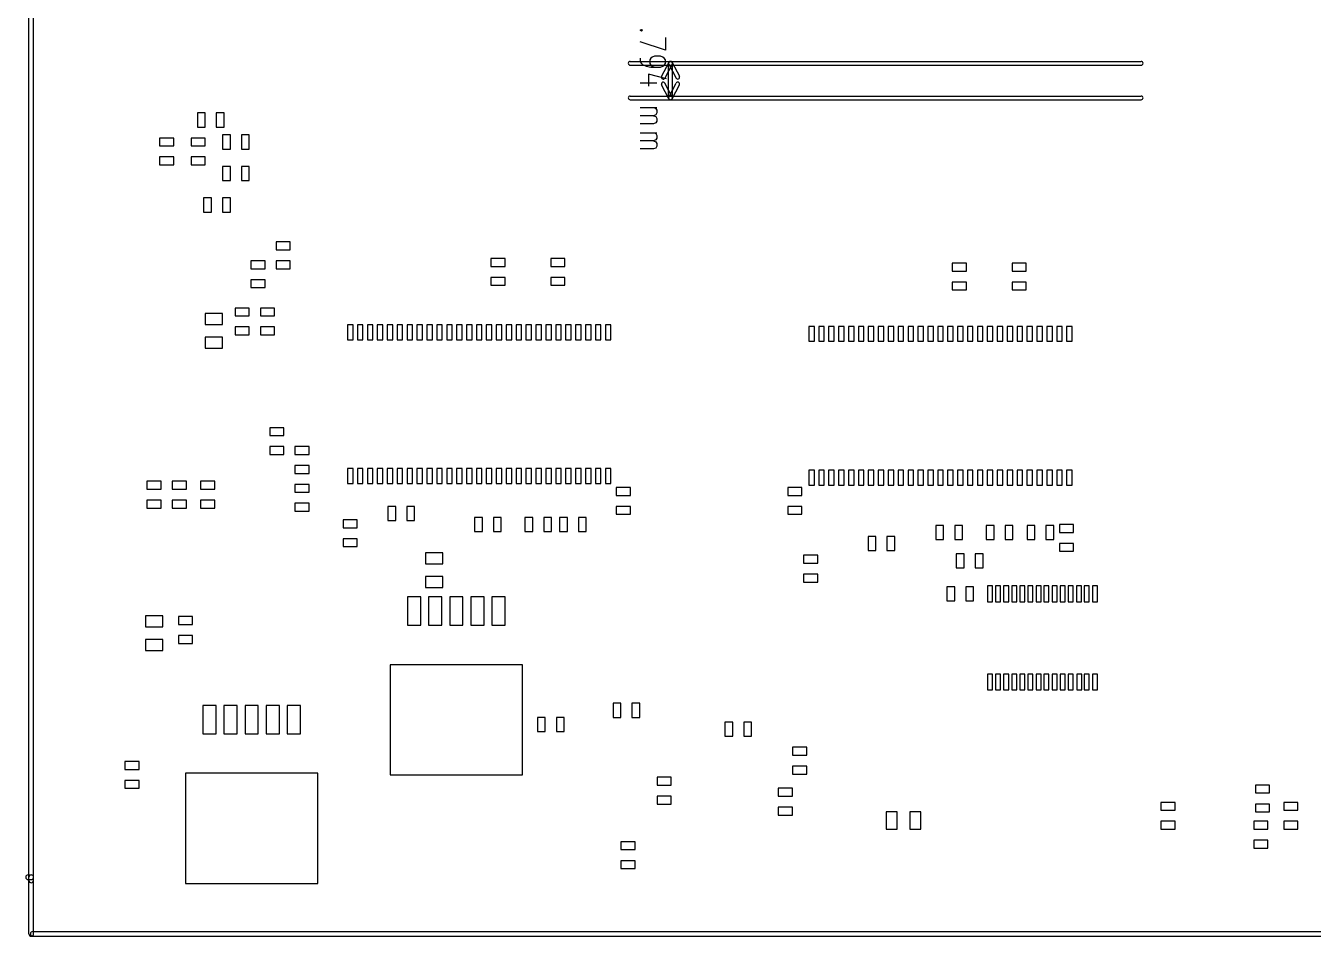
# Model space of a CAD drawing. Extents: x -29274 to 69862, y 24345 to 162744.
# Drawn here: x -8675 to 32212, y 24345 to 53262 of the extents above; entities that cross this region are included whole.
import ezdxf

# ---------------------------------------------------------------- set-up
doc = ezdxf.new("R2010")
doc.units = 0
doc.layers.add('BLACK', color=1, linetype='CONTINUOUS')

msp = doc.modelspace()

# ---------------------------------------------------------------- linework, layer by layer
at = {"layer": 'BLACK'}
for p, q in [((-8575, 26120), (-8575, 77770)), ((-8425, 26120), (-8425, 77770)), ((10837, 53119), (10875, 53148)), ((10875, 53091), (10837, 53119)), ((10913, 53119), (10837, 53119)), ((11637, 52490), (10837, 52747)), ((10875, 53148), (10913, 53119)), ((10913, 53119), (10875, 53091)), ((11637, 52890), (11637, 52490)), ((10521, 52130), (26749, 52130)), ((10521, 52010), (26749, 52010)), ((10837, 52234), (10837, 52119)), ((10837, 52119), (10875, 52062)), ((10875, 52062), (10913, 52034)), ((10913, 52034), (11028, 51976)), ((11028, 51976), (11180, 51948)), ((11180, 52234), (11142, 52176)), ((11142, 52176), (11142, 52062)), ((11142, 52062), (11180, 52005)), ((11218, 52262), (11180, 52234)), ((11180, 52005), (11218, 51976)), ((11180, 51948), (11485, 51948)), ((11294, 52291), (11218, 52262)), ((11218, 51976), (11294, 51948)), ((11485, 52291), (11294, 52291)), ((11561, 52262), (11485, 52291)), ((11485, 51948), (11561, 51976)), ((11747, 52098), (11518, 51656)), ((11599, 52234), (11561, 52262)), ((11561, 51976), (11599, 52005)), ((11637, 52176), (11599, 52234)), ((11599, 52005), (11637, 52062)), ((11854, 52042), (11625, 51600)), ((11637, 52062), (11637, 52176)), ((11741, 50970), (11741, 52070)), ((11748, 52042), (11978, 51600)), ((11854, 52098), (12084, 51656)), ((11861, 50970), (11861, 52070)), ((11675, 51577), (11104, 51720)), ((11104, 51720), (11104, 51348)), ((11371, 51434), (10837, 51434)), ((11747, 50943), (11518, 51385)), ((11854, 50999), (11625, 51441)), ((11748, 50999), (11978, 51441)), ((11854, 50943), (12084, 51385)), ((10521, 51030), (26749, 51030)), ((10521, 50910), (26749, 50910)), ((-3225, 50495), (-3225, 50045)), ((-2975, 50495), (-3225, 50495)), ((-2975, 50045), (-2975, 50495)), ((-2625, 50495), (-2625, 50045)), ((-2375, 50495), (-2625, 50495)), ((-2375, 50045), (-2375, 50495)), ((10837, 50663), (11371, 50663)), ((11256, 50406), (10837, 50406)), ((11332, 50435), (11256, 50406)), ((11256, 50406), (11332, 50377)), ((11294, 50663), (11332, 50635)), ((11332, 50635), (11371, 50577)), ((11371, 50492), (11332, 50435)), ((11332, 50377), (11371, 50320)), ((11371, 50577), (11371, 50492)), ((11371, 50320), (11371, 50235)), ((-3225, 50045), (-2975, 50045)), ((-2625, 50045), (-2375, 50045)), ((11256, 50149), (10837, 50149)), ((11332, 50177), (11256, 50149)), ((11371, 50235), (11332, 50177)), ((-3975, 49695), (-4425, 49695)), ((-4425, 49695), (-4425, 49445)), ((-3975, 49445), (-3975, 49695)), ((-2975, 49695), (-3425, 49695)), ((-3425, 49695), (-3425, 49445)), ((-2975, 49445), (-2975, 49695)), ((-2175, 49795), (-2425, 49795)), ((-2425, 49795), (-2425, 49345)), ((-2175, 49345), (-2175, 49795)), ((-1575, 49795), (-1825, 49795)), ((-1825, 49795), (-1825, 49345)), ((-1575, 49345), (-1575, 49795)), ((10837, 49863), (11371, 49863)), ((11256, 49606), (10837, 49606)), ((11332, 49635), (11256, 49606)), ((11256, 49606), (11332, 49577)), ((11294, 49863), (11332, 49835)), ((11332, 49835), (11371, 49777)), ((11371, 49692), (11332, 49635)), ((11332, 49577), (11371, 49520)), ((11371, 49777), (11371, 49692)), ((11371, 49520), (11371, 49435)), ((-4425, 49445), (-3975, 49445)), ((-3975, 49095), (-4425, 49095)), ((-4425, 49095), (-4425, 48845)), ((-3975, 48845), (-3975, 49095)), ((-3425, 49445), (-2975, 49445)), ((-2975, 49095), (-3425, 49095)), ((-3425, 49095), (-3425, 48845)), ((-2975, 48845), (-2975, 49095)), ((-2425, 49345), (-2175, 49345)), ((-1825, 49345), (-1575, 49345)), ((11256, 49349), (10837, 49349)), ((11332, 49377), (11256, 49349)), ((11371, 49435), (11332, 49377)), ((-4425, 48845), (-3975, 48845)), ((-3425, 48845), (-2975, 48845)), ((-2175, 48795), (-2425, 48795)), ((-2425, 48795), (-2425, 48345)), ((-2175, 48345), (-2175, 48795)), ((-1575, 48795), (-1825, 48795)), ((-1825, 48795), (-1825, 48345)), ((-1575, 48345), (-1575, 48795)), ((-2425, 48345), (-2175, 48345)), ((-1825, 48345), (-1575, 48345)), ((-2775, 47795), (-3025, 47795)), ((-3025, 47795), (-3025, 47345)), ((-2775, 47345), (-2775, 47795)), ((-2175, 47795), (-2425, 47795)), ((-2425, 47795), (-2425, 47345)), ((-2175, 47345), (-2175, 47795)), ((-3025, 47345), (-2775, 47345)), ((-2425, 47345), (-2175, 47345)), ((-275, 46395), (-725, 46395)), ((-725, 46395), (-725, 46145)), ((-275, 46145), (-275, 46395)), ((-1075, 45795), (-1525, 45795)), ((-1525, 45795), (-1525, 45545)), ((-1075, 45545), (-1075, 45795)), ((-725, 46145), (-275, 46145)), ((-275, 45795), (-725, 45795)), ((-725, 45795), (-725, 45545)), ((-275, 45545), (-275, 45795)), ((6550, 45870), (6100, 45870)), ((6100, 45870), (6100, 45620)), ((6550, 45620), (6550, 45870)), ((8450, 45870), (8000, 45870)), ((8000, 45870), (8000, 45620)), ((8450, 45620), (8450, 45870)), ((-1525, 45545), (-1075, 45545)), ((-725, 45545), (-275, 45545)), ((6100, 45620), (6550, 45620)), ((8000, 45620), (8450, 45620)), ((21200, 45720), (20750, 45720)), ((20750, 45720), (20750, 45470)), ((20750, 45470), (21200, 45470)), ((21200, 45470), (21200, 45720)), ((23100, 45720), (22650, 45720)), ((22650, 45720), (22650, 45470)), ((22650, 45470), (23100, 45470)), ((23100, 45470), (23100, 45720)), ((-1075, 45195), (-1525, 45195)), ((-1525, 45195), (-1525, 44945)), ((-1075, 44945), (-1075, 45195)), ((6550, 45270), (6100, 45270)), ((6100, 45270), (6100, 45020)), ((6100, 45020), (6550, 45020)), ((6550, 45020), (6550, 45270)), ((8450, 45270), (8000, 45270)), ((8000, 45270), (8000, 45020)), ((8000, 45020), (8450, 45020)), ((8450, 45020), (8450, 45270)), ((21200, 45120), (20750, 45120)), ((20750, 45120), (20750, 44870)), ((21200, 44870), (21200, 45120)), ((23100, 45120), (22650, 45120)), ((22650, 45120), (22650, 44870)), ((23100, 44870), (23100, 45120)), ((-1525, 44945), (-1075, 44945)), ((20750, 44870), (21200, 44870)), ((22650, 44870), (23100, 44870)), ((-1575, 44295), (-2025, 44295)), ((-2025, 44295), (-2025, 44045)), ((-1575, 44045), (-1575, 44295)), ((-775, 44295), (-1225, 44295)), ((-1225, 44295), (-1225, 44045)), ((-775, 44045), (-775, 44295)), ((-2425, 44120), (-2975, 44120)), ((-2975, 44120), (-2975, 43770)), ((-2975, 43770), (-2425, 43770)), ((-2425, 43770), (-2425, 44120)), ((-2025, 44045), (-1575, 44045)), ((-1225, 44045), (-775, 44045)), ((1719, 43764), (1543, 43764)), ((1543, 43764), (1543, 43292)), ((1719, 43292), (1719, 43764)), ((2034, 43764), (1858, 43764)), ((1858, 43764), (1858, 43292)), ((2034, 43292), (2034, 43764)), ((2349, 43764), (2173, 43764)), ((2173, 43764), (2173, 43292)), ((2349, 43292), (2349, 43764)), ((2664, 43764), (2488, 43764)), ((2488, 43764), (2488, 43292)), ((2664, 43292), (2664, 43764)), ((2979, 43764), (2803, 43764)), ((2803, 43764), (2803, 43292)), ((2979, 43292), (2979, 43764)), ((3294, 43764), (3118, 43764)), ((3118, 43764), (3118, 43292)), ((3294, 43292), (3294, 43764)), ((3609, 43764), (3433, 43764)), ((3433, 43764), (3433, 43292)), ((3609, 43292), (3609, 43764)), ((3924, 43764), (3748, 43764)), ((3748, 43764), (3748, 43292)), ((3924, 43292), (3924, 43764)), ((4239, 43764), (4063, 43764)), ((4063, 43764), (4063, 43292)), ((4239, 43292), (4239, 43764)), ((4554, 43764), (4378, 43764)), ((4378, 43764), (4378, 43292)), ((4554, 43292), (4554, 43764)), ((4869, 43764), (4693, 43764)), ((4693, 43764), (4693, 43292)), ((4869, 43292), (4869, 43764)), ((5184, 43764), (5008, 43764)), ((5008, 43764), (5008, 43292)), ((5184, 43292), (5184, 43764)), ((5498, 43764), (5322, 43764)), ((5322, 43764), (5322, 43292)), ((5498, 43292), (5498, 43764)), ((5813, 43764), (5637, 43764)), ((5637, 43764), (5637, 43292)), ((5813, 43292), (5813, 43764)), ((6127, 43764), (5951, 43764)), ((5951, 43764), (5951, 43292)), ((6127, 43292), (6127, 43764)), ((6442, 43764), (6266, 43764)), ((6266, 43764), (6266, 43292)), ((6442, 43292), (6442, 43764)), ((6757, 43764), (6581, 43764)), ((6581, 43764), (6581, 43292)), ((6757, 43292), (6757, 43764)), ((7072, 43764), (6896, 43764)), ((6896, 43764), (6896, 43292)), ((7072, 43292), (7072, 43764)), ((7387, 43764), (7211, 43764)), ((7211, 43764), (7211, 43292)), ((7387, 43292), (7387, 43764)), ((7702, 43764), (7526, 43764)), ((7526, 43764), (7526, 43292)), ((7702, 43292), (7702, 43764)), ((8017, 43764), (7841, 43764)), ((7841, 43764), (7841, 43292)), ((8017, 43292), (8017, 43764)), ((8332, 43764), (8156, 43764)), ((8156, 43764), (8156, 43292)), ((8332, 43292), (8332, 43764)), ((8647, 43764), (8471, 43764)), ((8471, 43764), (8471, 43292)), ((8647, 43292), (8647, 43764)), ((8962, 43764), (8786, 43764)), ((8786, 43764), (8786, 43292)), ((8962, 43292), (8962, 43764)), ((9277, 43764), (9101, 43764)), ((9101, 43764), (9101, 43292)), ((9277, 43292), (9277, 43764)), ((9592, 43764), (9416, 43764)), ((9416, 43764), (9416, 43292)), ((9592, 43292), (9592, 43764)), ((9907, 43764), (9731, 43764)), ((9731, 43764), (9731, 43292)), ((9907, 43292), (9907, 43764)), ((-2425, 43370), (-2975, 43370)), ((-2975, 43370), (-2975, 43020)), ((-2425, 43020), (-2425, 43370)), ((-1575, 43695), (-2025, 43695)), ((-2025, 43695), (-2025, 43445)), ((-2025, 43445), (-1575, 43445)), ((-1575, 43445), (-1575, 43695)), ((-775, 43695), (-1225, 43695)), ((-1225, 43695), (-1225, 43445)), ((-1225, 43445), (-775, 43445)), ((-775, 43445), (-775, 43695)), ((16369, 43714), (16193, 43714)), ((16193, 43714), (16193, 43242)), ((16369, 43242), (16369, 43714)), ((16684, 43714), (16508, 43714)), ((16508, 43714), (16508, 43242)), ((16684, 43242), (16684, 43714)), ((16999, 43714), (16823, 43714)), ((16823, 43714), (16823, 43242)), ((16999, 43242), (16999, 43714)), ((17314, 43714), (17138, 43714)), ((17138, 43714), (17138, 43242)), ((17314, 43242), (17314, 43714)), ((17629, 43714), (17453, 43714)), ((17453, 43714), (17453, 43242)), ((17629, 43242), (17629, 43714)), ((17944, 43714), (17768, 43714)), ((17768, 43714), (17768, 43242)), ((17944, 43242), (17944, 43714)), ((18259, 43714), (18083, 43714)), ((18083, 43714), (18083, 43242)), ((18259, 43242), (18259, 43714)), ((18574, 43714), (18398, 43714)), ((18398, 43714), (18398, 43242)), ((18574, 43242), (18574, 43714)), ((18889, 43714), (18713, 43714)), ((18713, 43714), (18713, 43242)), ((18889, 43242), (18889, 43714)), ((19204, 43714), (19028, 43714)), ((19028, 43714), (19028, 43242)), ((19204, 43242), (19204, 43714)), ((19519, 43714), (19343, 43714)), ((19343, 43714), (19343, 43242)), ((19519, 43242), (19519, 43714)), ((19834, 43714), (19658, 43714)), ((19658, 43714), (19658, 43242)), ((19834, 43242), (19834, 43714)), ((20148, 43714), (19972, 43714)), ((19972, 43714), (19972, 43242)), ((20148, 43242), (20148, 43714)), ((20463, 43714), (20287, 43714)), ((20287, 43714), (20287, 43242)), ((20463, 43242), (20463, 43714)), ((20777, 43714), (20601, 43714)), ((20601, 43714), (20601, 43242)), ((20777, 43242), (20777, 43714)), ((21092, 43714), (20916, 43714)), ((20916, 43714), (20916, 43242)), ((21092, 43242), (21092, 43714)), ((21407, 43714), (21231, 43714)), ((21231, 43714), (21231, 43242)), ((21407, 43242), (21407, 43714)), ((21722, 43714), (21546, 43714)), ((21546, 43714), (21546, 43242)), ((21722, 43242), (21722, 43714)), ((22037, 43714), (21861, 43714)), ((21861, 43714), (21861, 43242)), ((22037, 43242), (22037, 43714)), ((22352, 43714), (22176, 43714)), ((22176, 43714), (22176, 43242)), ((22352, 43242), (22352, 43714)), ((22667, 43714), (22491, 43714)), ((22491, 43714), (22491, 43242)), ((22667, 43242), (22667, 43714)), ((22982, 43714), (22806, 43714)), ((22806, 43714), (22806, 43242)), ((22982, 43242), (22982, 43714)), ((23297, 43714), (23121, 43714)), ((23121, 43714), (23121, 43242)), ((23297, 43242), (23297, 43714)), ((23612, 43714), (23436, 43714)), ((23436, 43714), (23436, 43242)), ((23612, 43242), (23612, 43714)), ((23927, 43714), (23751, 43714)), ((23751, 43714), (23751, 43242)), ((23927, 43242), (23927, 43714)), ((24242, 43714), (24066, 43714)), ((24066, 43714), (24066, 43242)), ((24242, 43242), (24242, 43714)), ((24557, 43714), (24381, 43714)), ((24381, 43714), (24381, 43242)), ((24557, 43242), (24557, 43714)), ((-2975, 43020), (-2425, 43020)), ((1543, 43292), (1719, 43292)), ((1858, 43292), (2034, 43292)), ((2173, 43292), (2349, 43292)), ((2488, 43292), (2664, 43292)), ((2803, 43292), (2979, 43292)), ((3118, 43292), (3294, 43292)), ((3433, 43292), (3609, 43292)), ((3748, 43292), (3924, 43292)), ((4063, 43292), (4239, 43292)), ((4378, 43292), (4554, 43292)), ((4693, 43292), (4869, 43292)), ((5008, 43292), (5184, 43292)), ((5322, 43292), (5498, 43292)), ((5637, 43292), (5813, 43292)), ((5951, 43292), (6127, 43292)), ((6266, 43292), (6442, 43292)), ((6581, 43292), (6757, 43292)), ((6896, 43292), (7072, 43292)), ((7211, 43292), (7387, 43292)), ((7526, 43292), (7702, 43292)), ((7841, 43292), (8017, 43292)), ((8156, 43292), (8332, 43292)), ((8471, 43292), (8647, 43292)), ((8786, 43292), (8962, 43292)), ((9101, 43292), (9277, 43292)), ((9416, 43292), (9592, 43292)), ((9731, 43292), (9907, 43292)), ((16193, 43242), (16369, 43242)), ((16508, 43242), (16684, 43242)), ((16823, 43242), (16999, 43242)), ((17138, 43242), (17314, 43242)), ((17453, 43242), (17629, 43242)), ((17768, 43242), (17944, 43242)), ((18083, 43242), (18259, 43242)), ((18398, 43242), (18574, 43242)), ((18713, 43242), (18889, 43242)), ((19028, 43242), (19204, 43242)), ((19343, 43242), (19519, 43242)), ((19658, 43242), (19834, 43242)), ((19972, 43242), (20148, 43242)), ((20287, 43242), (20463, 43242)), ((20601, 43242), (20777, 43242)), ((20916, 43242), (21092, 43242)), ((21231, 43242), (21407, 43242)), ((21546, 43242), (21722, 43242)), ((21861, 43242), (22037, 43242)), ((22176, 43242), (22352, 43242)), ((22491, 43242), (22667, 43242)), ((22806, 43242), (22982, 43242)), ((23121, 43242), (23297, 43242)), ((23436, 43242), (23612, 43242)), ((23751, 43242), (23927, 43242)), ((24066, 43242), (24242, 43242)), ((24381, 43242), (24557, 43242)), ((-475, 40495), (-925, 40495)), ((-925, 40495), (-925, 40245)), ((-475, 40245), (-475, 40495)), ((-925, 40245), (-475, 40245)), ((-475, 39895), (-925, 39895)), ((-925, 39895), (-925, 39645)), ((-475, 39645), (-475, 39895)), ((325, 39895), (-125, 39895)), ((-125, 39895), (-125, 39645)), ((325, 39645), (325, 39895)), ((-925, 39645), (-475, 39645)), ((-125, 39645), (325, 39645)), ((325, 39295), (-125, 39295)), ((-125, 39295), (-125, 39045)), ((325, 39045), (325, 39295)), ((-125, 39045), (325, 39045)), ((1719, 39198), (1543, 39198)), ((1543, 39198), (1543, 38726)), ((1719, 38726), (1719, 39198)), ((2034, 39198), (1858, 39198)), ((1858, 39198), (1858, 38726)), ((2034, 38726), (2034, 39198)), ((2349, 39198), (2173, 39198)), ((2173, 39198), (2173, 38726)), ((2349, 38726), (2349, 39198)), ((2664, 39198), (2488, 39198)), ((2488, 39198), (2488, 38726)), ((2664, 38726), (2664, 39198)), ((2979, 39198), (2803, 39198)), ((2803, 39198), (2803, 38726)), ((2979, 38726), (2979, 39198)), ((3294, 39198), (3118, 39198)), ((3118, 39198), (3118, 38726)), ((3294, 38726), (3294, 39198)), ((3609, 39198), (3433, 39198)), ((3433, 39198), (3433, 38726)), ((3609, 38726), (3609, 39198)), ((3924, 39198), (3748, 39198)), ((3748, 39198), (3748, 38726)), ((3924, 38726), (3924, 39198)), ((4239, 39198), (4063, 39198)), ((4063, 39198), (4063, 38726)), ((4239, 38726), (4239, 39198)), ((4554, 39198), (4378, 39198)), ((4378, 39198), (4378, 38726)), ((4554, 38726), (4554, 39198)), ((4869, 39198), (4693, 39198)), ((4693, 39198), (4693, 38726)), ((4869, 38726), (4869, 39198)), ((5184, 39198), (5008, 39198)), ((5008, 39198), (5008, 38726)), ((5184, 38726), (5184, 39198)), ((5498, 39198), (5322, 39198)), ((5322, 39198), (5322, 38726)), ((5498, 38726), (5498, 39198)), ((5813, 39198), (5637, 39198)), ((5637, 39198), (5637, 38726)), ((5813, 38726), (5813, 39198)), ((6127, 39198), (5951, 39198)), ((5951, 39198), (5951, 38726)), ((6127, 38726), (6127, 39198)), ((6442, 39198), (6266, 39198)), ((6266, 39198), (6266, 38726)), ((6442, 38726), (6442, 39198)), ((6757, 39198), (6581, 39198)), ((6581, 39198), (6581, 38726)), ((6757, 38726), (6757, 39198)), ((7072, 39198), (6896, 39198)), ((6896, 39198), (6896, 38726)), ((7072, 38726), (7072, 39198)), ((7387, 39198), (7211, 39198)), ((7211, 39198), (7211, 38726)), ((7387, 38726), (7387, 39198)), ((7702, 39198), (7526, 39198)), ((7526, 39198), (7526, 38726)), ((7702, 38726), (7702, 39198)), ((8017, 39198), (7841, 39198)), ((7841, 39198), (7841, 38726)), ((8017, 38726), (8017, 39198)), ((8332, 39198), (8156, 39198)), ((8156, 39198), (8156, 38726)), ((8332, 38726), (8332, 39198)), ((8647, 39198), (8471, 39198)), ((8471, 39198), (8471, 38726)), ((8647, 38726), (8647, 39198)), ((8962, 39198), (8786, 39198)), ((8786, 39198), (8786, 38726)), ((8962, 38726), (8962, 39198)), ((9277, 39198), (9101, 39198)), ((9101, 39198), (9101, 38726)), ((9277, 38726), (9277, 39198)), ((9592, 39198), (9416, 39198)), ((9416, 39198), (9416, 38726)), ((9592, 38726), (9592, 39198)), ((9907, 39198), (9731, 39198)), ((9731, 39198), (9731, 38726)), ((9907, 38726), (9907, 39198)), ((16369, 39148), (16193, 39148)), ((16193, 39148), (16193, 38676)), ((16369, 38676), (16369, 39148)), ((16684, 39148), (16508, 39148)), ((16508, 39148), (16508, 38676)), ((16684, 38676), (16684, 39148)), ((16999, 39148), (16823, 39148)), ((16823, 39148), (16823, 38676)), ((16999, 38676), (16999, 39148)), ((17314, 39148), (17138, 39148)), ((17138, 39148), (17138, 38676)), ((17314, 38676), (17314, 39148)), ((17629, 39148), (17453, 39148)), ((17453, 39148), (17453, 38676)), ((17629, 38676), (17629, 39148)), ((17944, 39148), (17768, 39148)), ((17768, 39148), (17768, 38676)), ((17944, 38676), (17944, 39148)), ((18259, 39148), (18083, 39148)), ((18083, 39148), (18083, 38676)), ((18259, 38676), (18259, 39148)), ((18574, 39148), (18398, 39148)), ((18398, 39148), (18398, 38676)), ((18574, 38676), (18574, 39148)), ((18889, 39148), (18713, 39148)), ((18713, 39148), (18713, 38676)), ((18889, 38676), (18889, 39148)), ((19204, 39148), (19028, 39148)), ((19028, 39148), (19028, 38676)), ((19204, 38676), (19204, 39148)), ((19519, 39148), (19343, 39148)), ((19343, 39148), (19343, 38676)), ((19519, 38676), (19519, 39148)), ((19834, 39148), (19658, 39148)), ((19658, 39148), (19658, 38676)), ((19834, 38676), (19834, 39148)), ((20148, 39148), (19972, 39148)), ((19972, 39148), (19972, 38676)), ((20148, 38676), (20148, 39148)), ((20463, 39148), (20287, 39148)), ((20287, 39148), (20287, 38676)), ((20463, 38676), (20463, 39148)), ((20777, 39148), (20601, 39148)), ((20601, 39148), (20601, 38676)), ((20777, 38676), (20777, 39148)), ((21092, 39148), (20916, 39148)), ((20916, 39148), (20916, 38676)), ((21092, 38676), (21092, 39148)), ((21407, 39148), (21231, 39148)), ((21231, 39148), (21231, 38676)), ((21407, 38676), (21407, 39148)), ((21722, 39148), (21546, 39148)), ((21546, 39148), (21546, 38676)), ((21722, 38676), (21722, 39148)), ((22037, 39148), (21861, 39148)), ((21861, 39148), (21861, 38676)), ((22037, 38676), (22037, 39148)), ((22352, 39148), (22176, 39148)), ((22176, 39148), (22176, 38676)), ((22352, 38676), (22352, 39148)), ((22667, 39148), (22491, 39148)), ((22491, 39148), (22491, 38676)), ((22667, 38676), (22667, 39148)), ((22982, 39148), (22806, 39148)), ((22806, 39148), (22806, 38676)), ((22982, 38676), (22982, 39148)), ((23297, 39148), (23121, 39148)), ((23121, 39148), (23121, 38676)), ((23297, 38676), (23297, 39148)), ((23612, 39148), (23436, 39148)), ((23436, 39148), (23436, 38676)), ((23612, 38676), (23612, 39148)), ((23927, 39148), (23751, 39148)), ((23751, 39148), (23751, 38676)), ((23927, 38676), (23927, 39148)), ((24242, 39148), (24066, 39148)), ((24066, 39148), (24066, 38676)), ((24242, 38676), (24242, 39148)), ((24557, 39148), (24381, 39148)), ((24381, 39148), (24381, 38676)), ((24557, 38676), (24557, 39148)), ((-4375, 38795), (-4825, 38795)), ((-4825, 38795), (-4825, 38545)), ((-4825, 38545), (-4375, 38545)), ((-4375, 38545), (-4375, 38795)), ((-3575, 38795), (-4025, 38795)), ((-4025, 38795), (-4025, 38545)), ((-4025, 38545), (-3575, 38545)), ((-3575, 38545), (-3575, 38795)), ((-2675, 38795), (-3125, 38795)), ((-3125, 38795), (-3125, 38545)), ((-3125, 38545), (-2675, 38545)), ((-2675, 38545), (-2675, 38795)), ((325, 38695), (-125, 38695)), ((-125, 38695), (-125, 38445)), ((-125, 38445), (325, 38445)), ((325, 38445), (325, 38695)), ((1543, 38726), (1719, 38726)), ((1858, 38726), (2034, 38726)), ((2173, 38726), (2349, 38726)), ((2488, 38726), (2664, 38726)), ((2803, 38726), (2979, 38726)), ((3118, 38726), (3294, 38726)), ((3433, 38726), (3609, 38726)), ((3748, 38726), (3924, 38726)), ((4063, 38726), (4239, 38726)), ((4378, 38726), (4554, 38726)), ((4693, 38726), (4869, 38726)), ((5008, 38726), (5184, 38726)), ((5322, 38726), (5498, 38726)), ((5637, 38726), (5813, 38726)), ((5951, 38726), (6127, 38726)), ((6266, 38726), (6442, 38726)), ((6581, 38726), (6757, 38726)), ((6896, 38726), (7072, 38726)), ((7211, 38726), (7387, 38726)), ((7526, 38726), (7702, 38726)), ((7841, 38726), (8017, 38726)), ((8156, 38726), (8332, 38726)), ((8471, 38726), (8647, 38726)), ((8786, 38726), (8962, 38726)), ((9101, 38726), (9277, 38726)), ((9416, 38726), (9592, 38726)), ((9731, 38726), (9907, 38726)), ((10525, 38595), (10075, 38595)), ((10075, 38595), (10075, 38345)), ((10525, 38345), (10525, 38595)), ((15975, 38595), (15525, 38595)), ((15525, 38595), (15525, 38345)), ((15975, 38345), (15975, 38595)), ((16193, 38676), (16369, 38676)), ((16508, 38676), (16684, 38676)), ((16823, 38676), (16999, 38676)), ((17138, 38676), (17314, 38676)), ((17453, 38676), (17629, 38676)), ((17768, 38676), (17944, 38676)), ((18083, 38676), (18259, 38676)), ((18398, 38676), (18574, 38676)), ((18713, 38676), (18889, 38676)), ((19028, 38676), (19204, 38676)), ((19343, 38676), (19519, 38676)), ((19658, 38676), (19834, 38676)), ((19972, 38676), (20148, 38676)), ((20287, 38676), (20463, 38676)), ((20601, 38676), (20777, 38676)), ((20916, 38676), (21092, 38676)), ((21231, 38676), (21407, 38676)), ((21546, 38676), (21722, 38676)), ((21861, 38676), (22037, 38676)), ((22176, 38676), (22352, 38676)), ((22491, 38676), (22667, 38676)), ((22806, 38676), (22982, 38676)), ((23121, 38676), (23297, 38676)), ((23436, 38676), (23612, 38676)), ((23751, 38676), (23927, 38676)), ((24066, 38676), (24242, 38676)), ((24381, 38676), (24557, 38676)), ((-4375, 38195), (-4825, 38195)), ((-4825, 38195), (-4825, 37945)), ((-4375, 37945), (-4375, 38195)), ((-3575, 38195), (-4025, 38195)), ((-4025, 38195), (-4025, 37945)), ((-3575, 37945), (-3575, 38195)), ((-2675, 38195), (-3125, 38195)), ((-3125, 38195), (-3125, 37945)), ((-2675, 37945), (-2675, 38195)), ((325, 38095), (-125, 38095)), ((-125, 38095), (-125, 37845)), ((325, 37845), (325, 38095)), ((10075, 38345), (10525, 38345)), ((15525, 38345), (15975, 38345)), ((-4825, 37945), (-4375, 37945)), ((-4025, 37945), (-3575, 37945)), ((-3125, 37945), (-2675, 37945)), ((-125, 37845), (325, 37845)), ((3075, 37995), (2825, 37995)), ((2825, 37995), (2825, 37545)), ((3075, 37545), (3075, 37995)), ((3675, 37995), (3425, 37995)), ((3425, 37995), (3425, 37545)), ((3675, 37545), (3675, 37995)), ((5575, 37645), (5575, 37195)), ((5825, 37645), (5575, 37645)), ((5825, 37195), (5825, 37645)), ((6175, 37645), (6175, 37195)), ((6425, 37645), (6175, 37645)), ((6425, 37195), (6425, 37645)), ((7175, 37645), (7175, 37195)), ((7425, 37645), (7175, 37645)), ((7425, 37195), (7425, 37645)), ((7775, 37645), (7775, 37195)), ((8025, 37645), (7775, 37645)), ((8025, 37195), (8025, 37645)), ((8525, 37645), (8275, 37645)), ((8275, 37645), (8275, 37195)), ((8525, 37195), (8525, 37645)), ((9125, 37645), (8875, 37645)), ((8875, 37645), (8875, 37195)), ((9125, 37195), (9125, 37645)), ((10525, 37995), (10075, 37995)), ((10075, 37995), (10075, 37745)), ((10075, 37745), (10525, 37745)), ((10525, 37745), (10525, 37995)), ((15975, 37995), (15525, 37995)), ((15525, 37995), (15525, 37745)), ((15525, 37745), (15975, 37745)), ((15975, 37745), (15975, 37995)), ((1850, 37570), (1400, 37570)), ((1400, 37570), (1400, 37320)), ((1400, 37320), (1850, 37320)), ((1850, 37320), (1850, 37570)), ((2825, 37545), (3075, 37545)), ((3425, 37545), (3675, 37545)), ((20225, 37395), (20225, 36945)), ((20475, 37395), (20225, 37395)), ((20475, 36945), (20475, 37395)), ((20825, 37395), (20825, 36945)), ((21075, 37395), (20825, 37395)), ((21075, 36945), (21075, 37395)), ((21825, 37395), (21825, 36945)), ((22075, 37395), (21825, 37395)), ((22075, 36945), (22075, 37395)), ((22425, 37395), (22425, 36945)), ((22675, 37395), (22425, 37395)), ((22675, 36945), (22675, 37395)), ((23375, 37395), (23125, 37395)), ((23125, 37395), (23125, 36945)), ((23375, 36945), (23375, 37395)), ((23975, 37395), (23725, 37395)), ((23725, 37395), (23725, 36945)), ((23975, 36945), (23975, 37395)), ((24600, 37420), (24150, 37420)), ((24150, 37420), (24150, 37170)), ((24600, 37170), (24600, 37420)), ((1850, 36970), (1400, 36970)), ((1400, 36970), (1400, 36720)), ((1850, 36720), (1850, 36970)), ((5575, 37195), (5825, 37195)), ((6175, 37195), (6425, 37195)), ((7175, 37195), (7425, 37195)), ((7775, 37195), (8025, 37195)), ((8275, 37195), (8525, 37195)), ((8875, 37195), (9125, 37195)), ((18075, 37045), (18075, 36595)), ((18325, 37045), (18075, 37045)), ((18325, 36595), (18325, 37045)), ((18675, 37045), (18675, 36595)), ((18925, 37045), (18675, 37045)), ((18925, 36595), (18925, 37045)), ((20225, 36945), (20475, 36945)), ((20825, 36945), (21075, 36945)), ((21825, 36945), (22075, 36945)), ((22425, 36945), (22675, 36945)), ((23125, 36945), (23375, 36945)), ((23725, 36945), (23975, 36945)), ((24150, 37170), (24600, 37170)), ((24600, 36820), (24150, 36820)), ((24150, 36820), (24150, 36570)), ((24600, 36570), (24600, 36820)), ((1400, 36720), (1850, 36720)), ((4575, 36520), (4025, 36520)), ((4025, 36520), (4025, 36170)), ((4575, 36170), (4575, 36520)), ((16475, 36445), (16025, 36445)), ((16025, 36445), (16025, 36195)), ((16475, 36195), (16475, 36445)), ((18075, 36595), (18325, 36595)), ((18675, 36595), (18925, 36595)), ((20875, 36495), (20875, 36045)), ((21125, 36495), (20875, 36495)), ((21125, 36045), (21125, 36495)), ((21475, 36495), (21475, 36045)), ((21725, 36495), (21475, 36495)), ((21725, 36045), (21725, 36495)), ((24150, 36570), (24600, 36570)), ((4025, 36170), (4575, 36170)), ((16025, 36195), (16475, 36195)), ((20875, 36045), (21125, 36045)), ((21475, 36045), (21725, 36045)), ((4575, 35770), (4025, 35770)), ((4025, 35770), (4025, 35420)), ((4575, 35420), (4575, 35770)), ((16475, 35845), (16025, 35845)), ((16025, 35845), (16025, 35595)), ((16025, 35595), (16475, 35595)), ((16475, 35595), (16475, 35845)), ((4025, 35420), (4575, 35420)), ((20825, 35445), (20575, 35445)), ((20575, 35445), (20575, 34995)), ((20825, 34995), (20825, 35445)), ((21425, 35445), (21175, 35445)), ((21175, 35445), (21175, 34995)), ((21425, 34995), (21425, 35445)), ((21870, 35470), (21870, 34970)), ((22030, 35470), (21870, 35470)), ((22030, 34970), (22030, 35470)), ((22120, 35470), (22120, 34970)), ((22280, 35470), (22120, 35470)), ((22280, 34970), (22280, 35470)), ((22380, 35470), (22380, 34970)), ((22540, 35470), (22380, 35470)), ((22540, 34970), (22540, 35470)), ((22640, 35470), (22640, 34970)), ((22800, 35470), (22640, 35470)), ((22800, 34970), (22800, 35470)), ((22890, 35470), (22890, 34970)), ((23050, 35470), (22890, 35470)), ((23050, 34970), (23050, 35470)), ((23150, 35470), (23150, 34970)), ((23310, 35470), (23150, 35470)), ((23310, 34970), (23310, 35470)), ((23410, 35470), (23410, 34970)), ((23570, 35470), (23410, 35470)), ((23570, 34970), (23570, 35470)), ((23660, 35470), (23660, 34970)), ((23820, 35470), (23660, 35470)), ((23820, 34970), (23820, 35470)), ((23920, 35470), (23920, 34970)), ((24080, 35470), (23920, 35470)), ((24080, 34970), (24080, 35470)), ((24170, 35470), (24170, 34970)), ((24330, 35470), (24170, 35470)), ((24330, 34970), (24330, 35470)), ((24430, 35470), (24430, 34970)), ((24590, 35470), (24430, 35470)), ((24590, 34970), (24590, 35470)), ((24690, 35470), (24690, 34970)), ((24850, 35470), (24690, 35470)), ((24850, 34970), (24850, 35470)), ((24940, 35470), (24940, 34970)), ((25100, 35470), (24940, 35470)), ((25100, 34970), (25100, 35470)), ((25200, 35470), (25200, 34970)), ((25360, 35470), (25200, 35470)), ((25360, 34970), (25360, 35470)), ((3450, 35120), (3450, 34220)), ((3870, 35120), (3450, 35120)), ((3870, 34220), (3870, 35120)), ((4120, 35120), (4120, 34220)), ((4540, 35120), (4120, 35120)), ((4540, 34220), (4540, 35120)), ((4790, 35120), (4790, 34220)), ((5210, 35120), (4790, 35120)), ((5210, 34220), (5210, 35120)), ((5460, 35120), (5460, 34220)), ((5880, 35120), (5460, 35120)), ((5880, 34220), (5880, 35120)), ((6130, 35120), (6130, 34220)), ((6550, 35120), (6130, 35120)), ((6550, 34220), (6550, 35120)), ((20575, 34995), (20825, 34995)), ((21175, 34995), (21425, 34995)), ((21870, 34970), (22030, 34970)), ((22120, 34970), (22280, 34970)), ((22380, 34970), (22540, 34970)), ((22640, 34970), (22800, 34970)), ((22890, 34970), (23050, 34970)), ((23150, 34970), (23310, 34970)), ((23410, 34970), (23570, 34970)), ((23660, 34970), (23820, 34970)), ((23920, 34970), (24080, 34970)), ((24170, 34970), (24330, 34970)), ((24430, 34970), (24590, 34970)), ((24690, 34970), (24850, 34970)), ((24940, 34970), (25100, 34970)), ((25200, 34970), (25360, 34970)), ((-4325, 34520), (-4875, 34520)), ((-4875, 34520), (-4875, 34170)), ((-4325, 34170), (-4325, 34520)), ((-3375, 34495), (-3825, 34495)), ((-3825, 34495), (-3825, 34245)), ((-3375, 34245), (-3375, 34495)), ((-4875, 34170), (-4325, 34170)), ((-3825, 34245), (-3375, 34245)), ((3450, 34220), (3870, 34220)), ((4120, 34220), (4540, 34220)), ((4790, 34220), (5210, 34220)), ((5460, 34220), (5880, 34220)), ((6130, 34220), (6550, 34220)), ((-4325, 33770), (-4875, 33770)), ((-4875, 33770), (-4875, 33420)), ((-4325, 33420), (-4325, 33770)), ((-3375, 33895), (-3825, 33895)), ((-3825, 33895), (-3825, 33645)), ((-3825, 33645), (-3375, 33645)), ((-3375, 33645), (-3375, 33895)), ((-4875, 33420), (-4325, 33420)), ((2900, 32970), (2900, 29470)), ((7100, 32970), (2900, 32970)), ((7100, 29470), (7100, 32970)), ((21870, 32670), (21870, 32170)), ((22030, 32670), (21870, 32670)), ((22030, 32170), (22030, 32670)), ((22120, 32670), (22120, 32170)), ((22280, 32670), (22120, 32670)), ((22280, 32170), (22280, 32670)), ((22380, 32670), (22380, 32170)), ((22540, 32670), (22380, 32670)), ((22540, 32170), (22540, 32670)), ((22640, 32670), (22640, 32170)), ((22800, 32670), (22640, 32670)), ((22800, 32170), (22800, 32670)), ((22890, 32670), (22890, 32170)), ((23050, 32670), (22890, 32670)), ((23050, 32170), (23050, 32670)), ((23150, 32670), (23150, 32170)), ((23310, 32670), (23150, 32670)), ((23310, 32170), (23310, 32670)), ((23410, 32670), (23410, 32170)), ((23570, 32670), (23410, 32670)), ((23570, 32170), (23570, 32670)), ((23660, 32670), (23660, 32170)), ((23820, 32670), (23660, 32670)), ((23820, 32170), (23820, 32670)), ((23920, 32670), (23920, 32170)), ((24080, 32670), (23920, 32670)), ((24080, 32170), (24080, 32670)), ((24170, 32670), (24170, 32170)), ((24330, 32670), (24170, 32670)), ((24330, 32170), (24330, 32670)), ((24430, 32670), (24430, 32170)), ((24590, 32670), (24430, 32670)), ((24590, 32170), (24590, 32670)), ((24700, 32670), (24700, 32170)), ((24860, 32670), (24700, 32670)), ((24860, 32170), (24860, 32670)), ((24940, 32670), (24940, 32170)), ((25100, 32670), (24940, 32670)), ((25100, 32170), (25100, 32670)), ((25200, 32670), (25200, 32170)), ((25360, 32670), (25200, 32670)), ((25360, 32170), (25360, 32670)), ((21870, 32170), (22030, 32170)), ((22120, 32170), (22280, 32170)), ((22380, 32170), (22540, 32170)), ((22640, 32170), (22800, 32170)), ((22890, 32170), (23050, 32170)), ((23150, 32170), (23310, 32170)), ((23410, 32170), (23570, 32170)), ((23660, 32170), (23820, 32170)), ((23920, 32170), (24080, 32170)), ((24170, 32170), (24330, 32170)), ((24430, 32170), (24590, 32170)), ((24700, 32170), (24860, 32170)), ((24940, 32170), (25100, 32170)), ((25200, 32170), (25360, 32170)), ((-3050, 31670), (-3050, 30770)), ((-2630, 31670), (-3050, 31670)), ((-2630, 30770), (-2630, 31670)), ((-2380, 31670), (-2380, 30770)), ((-1960, 31670), (-2380, 31670)), ((-1960, 30770), (-1960, 31670)), ((-1710, 31670), (-1710, 30770)), ((-1290, 31670), (-1710, 31670)), ((-1290, 30770), (-1290, 31670)), ((-1040, 31670), (-1040, 30770)), ((-620, 31670), (-1040, 31670)), ((-620, 30770), (-620, 31670)), ((-370, 31670), (-370, 30770)), ((50, 31670), (-370, 31670)), ((50, 30770), (50, 31670)), ((9975, 31745), (9975, 31295)), ((10225, 31745), (9975, 31745)), ((10225, 31295), (10225, 31745)), ((10575, 31745), (10575, 31295)), ((10825, 31745), (10575, 31745)), ((10825, 31295), (10825, 31745)), ((7575, 31295), (7575, 30845)), ((7825, 31295), (7575, 31295)), ((7825, 30845), (7825, 31295)), ((8175, 31295), (8175, 30845)), ((8425, 31295), (8175, 31295)), ((8425, 30845), (8425, 31295)), ((9975, 31295), (10225, 31295)), ((10575, 31295), (10825, 31295)), ((13525, 31145), (13525, 30695)), ((13775, 31145), (13525, 31145)), ((13775, 30695), (13775, 31145)), ((14125, 31145), (14125, 30695)), ((14375, 31145), (14125, 31145)), ((14375, 30695), (14375, 31145)), ((-3050, 30770), (-2630, 30770)), ((-2380, 30770), (-1960, 30770)), ((-1710, 30770), (-1290, 30770)), ((-1040, 30770), (-620, 30770)), ((-370, 30770), (50, 30770)), ((7575, 30845), (7825, 30845)), ((8175, 30845), (8425, 30845)), ((13525, 30695), (13775, 30695)), ((14125, 30695), (14375, 30695)), ((16125, 30345), (15675, 30345)), ((15675, 30345), (15675, 30095)), ((16125, 30095), (16125, 30345)), ((-5075, 29895), (-5525, 29895)), ((-5525, 29895), (-5525, 29645)), ((-5075, 29645), (-5075, 29895)), ((15675, 30095), (16125, 30095)), ((-5525, 29645), (-5075, 29645)), ((-3600, 29520), (-3600, 26020)), ((600, 29520), (-3600, 29520)), ((600, 26020), (600, 29520)), ((2900, 29470), (7100, 29470)), ((16125, 29745), (15675, 29745)), ((15675, 29745), (15675, 29495)), ((15675, 29495), (16125, 29495)), ((16125, 29495), (16125, 29745)), ((-5075, 29295), (-5525, 29295)), ((-5525, 29295), (-5525, 29045)), ((-5525, 29045), (-5075, 29045)), ((-5075, 29045), (-5075, 29295)), ((11825, 29395), (11375, 29395)), ((11375, 29395), (11375, 29145)), ((11375, 29145), (11825, 29145)), ((11825, 29145), (11825, 29395)), ((15675, 29045), (15225, 29045)), ((15225, 29045), (15225, 28795)), ((15675, 28795), (15675, 29045)), ((30825, 29145), (30375, 29145)), ((30375, 29145), (30375, 28895)), ((30825, 28895), (30825, 29145)), ((11825, 28795), (11375, 28795)), ((11375, 28795), (11375, 28545)), ((11825, 28545), (11825, 28795)), ((15225, 28795), (15675, 28795)), ((30375, 28895), (30825, 28895)), ((11375, 28545), (11825, 28545)), ((15675, 28445), (15225, 28445)), ((15225, 28445), (15225, 28195)), ((15675, 28195), (15675, 28445)), ((18650, 28295), (18650, 27745)), ((19000, 28295), (18650, 28295)), ((19000, 27745), (19000, 28295)), ((19400, 28295), (19400, 27745)), ((19750, 28295), (19400, 28295)), ((19750, 27745), (19750, 28295)), ((27825, 28595), (27375, 28595)), ((27375, 28595), (27375, 28345)), ((27375, 28345), (27825, 28345)), ((27825, 28345), (27825, 28595)), ((30825, 28545), (30375, 28545)), ((30375, 28545), (30375, 28295)), ((30375, 28295), (30825, 28295)), ((30825, 28295), (30825, 28545)), ((31725, 28595), (31275, 28595)), ((31275, 28595), (31275, 28345)), ((31275, 28345), (31725, 28345)), ((31725, 28345), (31725, 28595)), ((15225, 28195), (15675, 28195)), ((27825, 27995), (27375, 27995)), ((27375, 27995), (27375, 27745)), ((27825, 27745), (27825, 27995)), ((30775, 27995), (30325, 27995)), ((30325, 27995), (30325, 27745)), ((30775, 27745), (30775, 27995)), ((31725, 27995), (31275, 27995)), ((31275, 27995), (31275, 27745)), ((31725, 27745), (31725, 27995)), ((18650, 27745), (19000, 27745)), ((19400, 27745), (19750, 27745)), ((27375, 27745), (27825, 27745)), ((30325, 27745), (30775, 27745)), ((30775, 27395), (30325, 27395)), ((30325, 27395), (30325, 27145)), ((30775, 27145), (30775, 27395)), ((31275, 27745), (31725, 27745)), ((10675, 27345), (10225, 27345)), ((10225, 27345), (10225, 27095)), ((10225, 27095), (10675, 27095)), ((10675, 27095), (10675, 27345)), ((30325, 27145), (30775, 27145)), ((10675, 26745), (10225, 26745)), ((10225, 26745), (10225, 26495)), ((10675, 26495), (10675, 26745)), ((-8600, 26295), (-8500, 26295)), ((-8575, 24420), (-8575, 26220)), ((-8425, 24420), (-8425, 26220)), ((10225, 26495), (10675, 26495)), ((-8600, 26145), (-8500, 26145)), ((-3600, 26020), (600, 26020)), ((-8450, 24495), (61700, 24495)), ((-8450, 24345), (61700, 24345))]:
    msp.add_line(p, q, dxfattribs=at)
for centre, radius, start, end in [((10521, 52070), 60, 90, 270), ((11801, 52070), 60, 360, 540), ((11801, 52070), 60, 27, 207), ((11801, 52070), 60, -27, 152), ((26749, 52070), 60, 270, 450), ((11571, 51628), 60, 152, 332), ((12031, 51628), 60, 207, 387), ((11571, 51413), 60, 387, 567), ((12031, 51413), 60, 332, 512), ((10521, 50970), 60, 90, 270), ((11801, 50971), 60, 152, 332), ((11801, 50970), 60, 180, 360), ((11801, 50971), 60, 207, 387), ((26749, 50970), 60, 270, 450), ((-8600, 26220), 75, 90, 270), ((-8500, 26220), 75, 360, 540), ((-8500, 26220), 75, 270, 450), ((-8500, 26120), 75, 180, 360), ((-8500, 24420), 75, 180, 360), ((-8450, 24420), 75, 90, 270)]:
    msp.add_arc(centre, radius, start, end, dxfattribs=at)

doc.saveas('drawing.dxf')
